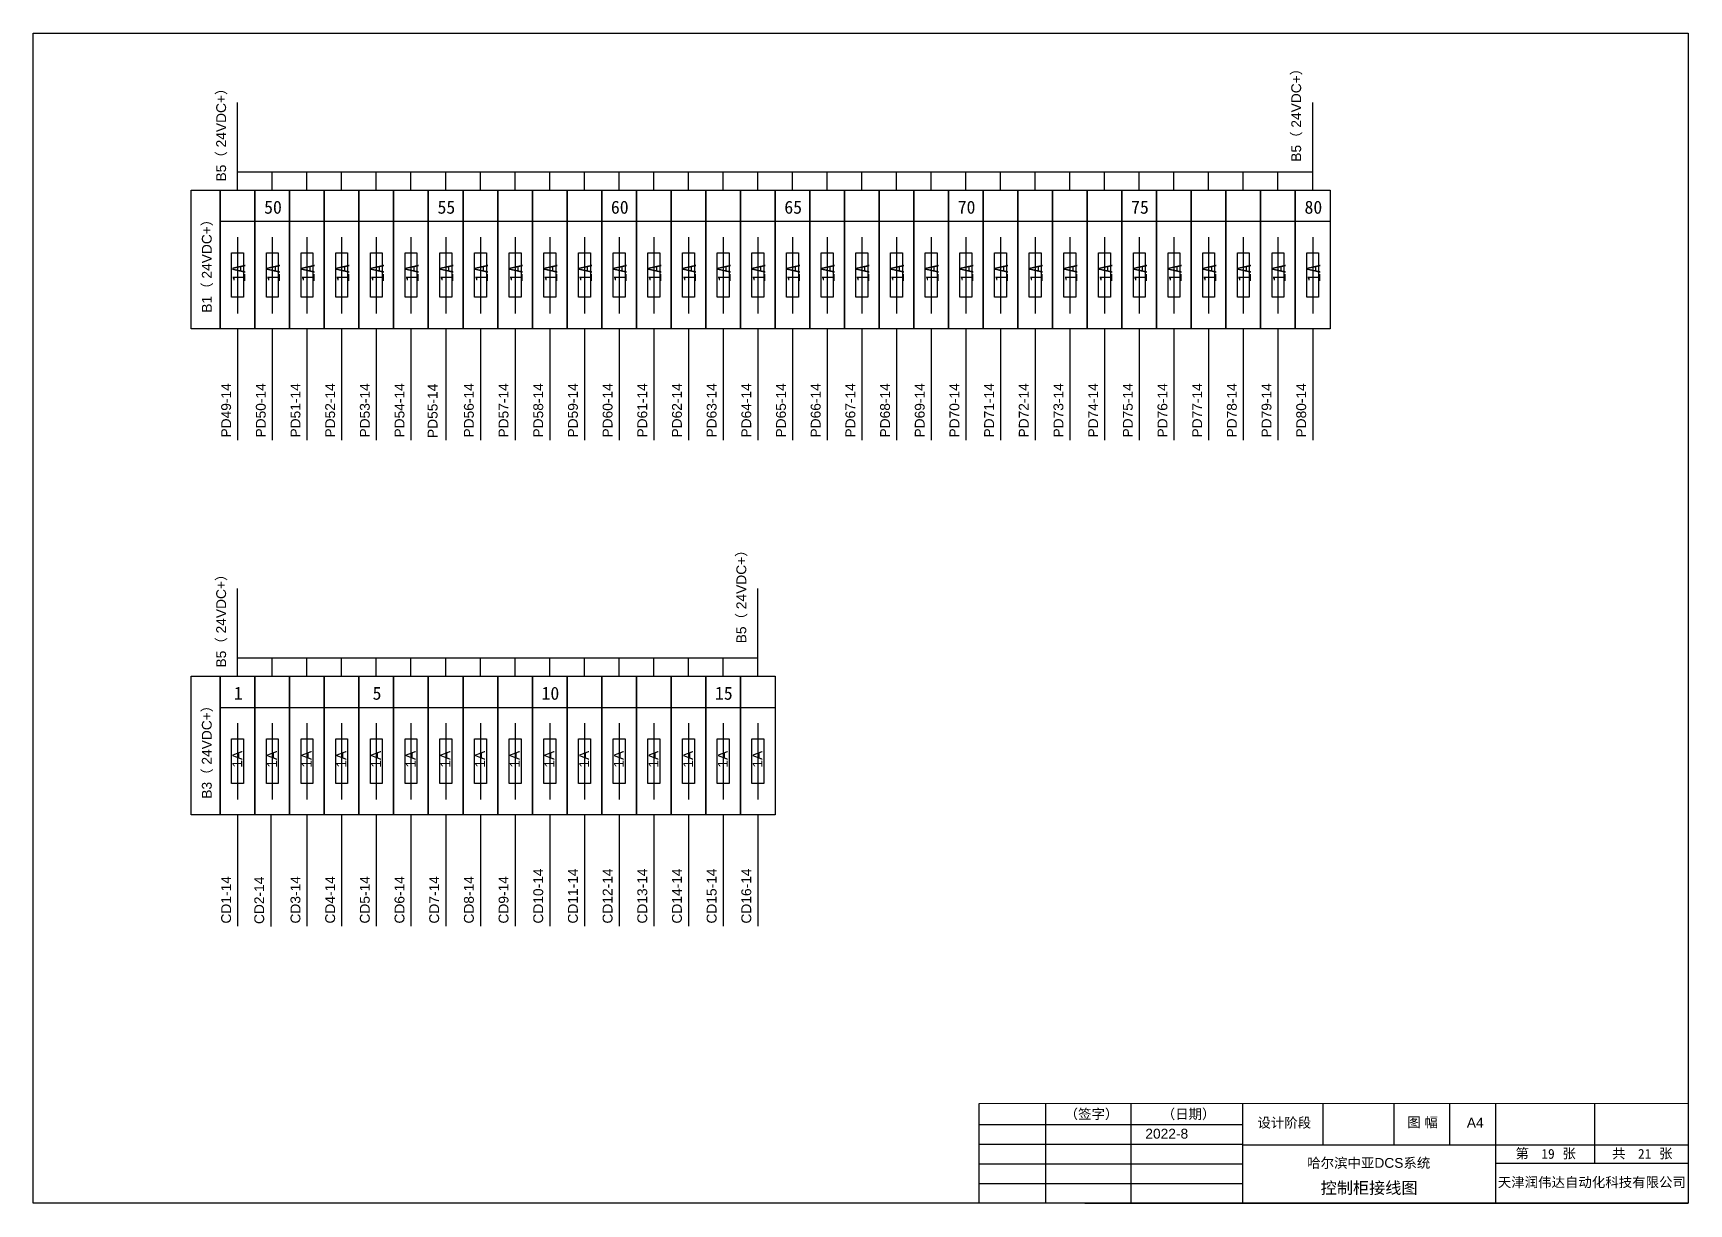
# Model space of a CAD drawing. Extents: x -156069 to -122631, y 9787 to 31117.
# Drawn here: x -151196 to -146995, y 9787 to 12759 of the extents above; entities that cross this region are included whole.
import ezdxf
from ezdxf.enums import TextEntityAlignment as Align

# ---------------------------------------------------------------- set-up
doc = ezdxf.new("R2010")
doc.units = 0
doc.layers.get('0').update_dxf_attribs({"linetype": 'CONTINUOUS'})
doc.layers.add('1', color=143, linetype='CONTINUOUS')
doc.layers.add('TEXT', color=3, linetype='CONTINUOUS')
doc.styles.add('Arial', font='arial.ttf')
doc.styles.get("Standard").update_dxf_attribs({"font": ''})
doc.styles.get('Standard').set_extended_font_data('SimSun')

msp = doc.modelspace()

# ---------------------------------------------------------------- linework, layer by layer
for p, q in [((-150677.26859, 12407.19715), (-150677.26859, 12582.59155)), ((-150677.26859, 12407.19715), (-150677.26859, 12582.59155)), ((-147949.26859, 12407.19715), (-147949.26859, 12582.59155)), ((-150677.26859, 12360.13556), (-150677.26859, 12407.19715)), ((-150677.26859, 12407.19715), (-147949.26859, 12407.19715)), ((-150589.26859, 12360.13556), (-150589.26859, 12407.19715)), ((-150501.26859, 12360.13556), (-150501.26859, 12407.19715)), ((-150413.26859, 12360.13556), (-150413.26859, 12407.19715)), ((-150325.26859, 12360.13556), (-150325.26859, 12407.19715)), ((-150237.26859, 12360.13556), (-150237.26859, 12407.19715)), ((-150149.26859, 12360.13556), (-150149.26859, 12407.19715)), ((-150061.26859, 12360.13556), (-150061.26859, 12407.19715)), ((-149973.26859, 12360.13556), (-149973.26859, 12407.19715)), ((-149885.26859, 12360.13556), (-149885.26859, 12407.19715)), ((-149797.26859, 12360.13556), (-149797.26859, 12407.19715)), ((-149709.26859, 12360.13556), (-149709.26859, 12407.19715)), ((-149621.26859, 12360.13556), (-149621.26859, 12407.19715)), ((-149533.26859, 12360.13556), (-149533.26859, 12407.19715)), ((-149445.26859, 12360.13556), (-149445.26859, 12407.19715)), ((-149357.26859, 12360.13556), (-149357.26859, 12407.19715)), ((-149269.26859, 12360.13556), (-149269.26859, 12407.19715)), ((-149181.26859, 12360.13556), (-149181.26859, 12407.19715)), ((-149093.26859, 12360.13556), (-149093.26859, 12407.19715)), ((-149005.26859, 12360.13556), (-149005.26859, 12407.19715)), ((-148917.26859, 12360.13556), (-148917.26859, 12407.19715)), ((-148829.26859, 12360.13556), (-148829.26859, 12407.19715)), ((-148741.26859, 12360.13556), (-148741.26859, 12407.19715)), ((-148653.26859, 12360.13556), (-148653.26859, 12407.19715)), ((-148565.26859, 12360.13556), (-148565.26859, 12407.19715)), ((-148477.26859, 12360.13556), (-148477.26859, 12407.19715)), ((-148389.26859, 12360.13556), (-148389.26859, 12407.19715)), ((-148301.26859, 12360.13556), (-148301.26859, 12407.19715)), ((-148213.26859, 12360.13556), (-148213.26859, 12407.19715)), ((-148125.26859, 12360.13556), (-148125.26859, 12407.19715)), ((-148037.26859, 12360.13556), (-148037.26859, 12407.19715)), ((-147949.26859, 12360.13556), (-147949.26859, 12407.19715)), ((-150677.26859, 12008.13556), (-150677.26859, 11725.81537)), ((-150589.26859, 12008.13556), (-150589.26859, 11725.81537)), ((-150501.26859, 12008.13556), (-150501.26859, 11725.81537)), ((-150413.26859, 12008.13556), (-150413.26859, 11725.81537)), ((-150325.26859, 12008.13556), (-150325.26859, 11725.81537)), ((-150237.26859, 12008.13556), (-150237.26859, 11725.81537)), ((-150149.26859, 12008.13556), (-150149.26859, 11725.81537)), ((-150061.26859, 12008.13556), (-150061.26859, 11725.81537)), ((-149973.26859, 12008.13556), (-149973.26859, 11725.81537)), ((-149885.26859, 12008.13556), (-149885.26859, 11725.81537)), ((-149797.26859, 12008.13556), (-149797.26859, 11725.81537)), ((-149709.26859, 12008.13556), (-149709.26859, 11725.81537)), ((-149621.26859, 12008.13556), (-149621.26859, 11725.81537)), ((-149533.26859, 12008.13556), (-149533.26859, 11725.81537)), ((-149445.26859, 12008.13556), (-149445.26859, 11725.81537)), ((-149357.26859, 12008.13556), (-149357.26859, 11725.81537)), ((-149269.26859, 12008.13556), (-149269.26859, 11725.81537)), ((-149181.26859, 12008.13556), (-149181.26859, 11725.81537)), ((-149093.26859, 12008.13556), (-149093.26859, 11725.81537)), ((-149005.26859, 12008.13556), (-149005.26859, 11725.81537)), ((-148917.26859, 12008.13556), (-148917.26859, 11725.81537)), ((-148829.26859, 12008.13556), (-148829.26859, 11725.81537)), ((-148741.26859, 12008.13556), (-148741.26859, 11725.81537)), ((-148653.26859, 12008.13556), (-148653.26859, 11725.81537)), ((-148565.26859, 12008.13556), (-148565.26859, 11725.81537)), ((-148477.26859, 12008.13556), (-148477.26859, 11725.81537)), ((-148389.26859, 12008.13556), (-148389.26859, 11725.81537)), ((-148301.26859, 12008.13556), (-148301.26859, 11725.81537)), ((-148213.26859, 12008.13556), (-148213.26859, 11725.81537)), ((-148125.26859, 12008.13556), (-148125.26859, 11725.81537)), ((-148037.26859, 12008.13556), (-148037.26859, 11725.81537)), ((-147949.26859, 12008.13556), (-147949.26859, 11725.81537)), ((-150677.26859, 11173.62407), (-150677.26859, 11349.01847)), ((-150677.26859, 11173.62407), (-150677.26859, 11349.01847)), ((-149357.26859, 11173.62407), (-149357.26859, 11349.01847)), ((-150677.26859, 11173.62407), (-149357.26859, 11173.62407)), ((-150677.26859, 11126.56247), (-150677.26859, 11173.62407)), ((-150589.26859, 11126.56247), (-150589.26859, 11173.62407)), ((-150501.26859, 11126.56247), (-150501.26859, 11173.62407)), ((-150413.26859, 11126.56247), (-150413.26859, 11173.62407)), ((-150325.26859, 11126.56247), (-150325.26859, 11173.62407)), ((-150237.26859, 11126.56247), (-150237.26859, 11173.62407)), ((-150149.26859, 11126.56247), (-150149.26859, 11173.62407)), ((-150061.26859, 11126.56247), (-150061.26859, 11173.62407)), ((-149973.26859, 11126.56247), (-149973.26859, 11173.62407)), ((-149885.26859, 11126.56247), (-149885.26859, 11173.62407)), ((-149797.26859, 11126.56247), (-149797.26859, 11173.62407)), ((-149709.26859, 11126.56247), (-149709.26859, 11173.62407)), ((-149621.26859, 11126.56247), (-149621.26859, 11173.62407)), ((-149533.26859, 11126.56247), (-149533.26859, 11173.62407)), ((-149445.26859, 11126.56247), (-149445.26859, 11173.62407)), ((-149357.26859, 11126.56247), (-149357.26859, 11173.62407)), ((-150677.26859, 10774.56247), (-150677.26859, 10492.24229)), ((-150593.22318, 10773.39733), (-150593.22318, 10491.07715)), ((-150501.26859, 10774.56247), (-150501.26859, 10492.24229)), ((-150413.26859, 10774.56247), (-150413.26859, 10492.24229)), ((-150325.26859, 10774.56247), (-150325.26859, 10492.24229)), ((-150237.26859, 10774.56247), (-150237.26859, 10492.24229)), ((-150149.26859, 10774.56247), (-150149.26859, 10492.24229)), ((-150061.26859, 10774.56247), (-150061.26859, 10492.24229)), ((-149973.26859, 10774.56247), (-149973.26859, 10492.24229)), ((-149885.26859, 10774.56247), (-149885.26859, 10492.24229)), ((-149797.26859, 10774.56247), (-149797.26859, 10492.24229)), ((-149709.26859, 10774.56247), (-149709.26859, 10492.24229)), ((-149621.26859, 10774.56247), (-149621.26859, 10492.24229)), ((-149533.26859, 10774.56247), (-149533.26859, 10492.24229)), ((-149445.26859, 10774.56247), (-149445.26859, 10492.24229)), ((-149357.26859, 10774.56247), (-149357.26859, 10492.24229))]:
    msp.add_line(p, q)
at = {"color": 1}
for p, q in [((-150721.26859, 12281.19259), (-147905.26859, 12281.19259)), ((-150677.26859, 12240.86675), (-150677.26859, 12047.12873)), ((-150589.26859, 12240.86675), (-150589.26859, 12047.12873)), ((-150501.26859, 12240.86675), (-150501.26859, 12047.12873)), ((-150413.26859, 12240.86675), (-150413.26859, 12047.12873)), ((-150325.26859, 12240.86675), (-150325.26859, 12047.12873)), ((-150237.26859, 12240.86675), (-150237.26859, 12047.12873)), ((-150149.26859, 12240.86675), (-150149.26859, 12047.12873)), ((-150061.26859, 12240.86675), (-150061.26859, 12047.12873)), ((-149973.26859, 12240.86675), (-149973.26859, 12047.12873)), ((-149885.26859, 12240.86675), (-149885.26859, 12047.12873)), ((-149797.26859, 12240.86675), (-149797.26859, 12047.12873)), ((-149709.26859, 12240.86675), (-149709.26859, 12047.12873)), ((-149621.26859, 12240.86675), (-149621.26859, 12047.12873)), ((-149533.26859, 12240.86675), (-149533.26859, 12047.12873)), ((-149445.26859, 12240.86675), (-149445.26859, 12047.12873)), ((-149357.26859, 12240.86675), (-149357.26859, 12047.12873)), ((-149269.26859, 12240.86675), (-149269.26859, 12047.12873)), ((-149181.26859, 12240.86675), (-149181.26859, 12047.12873)), ((-149093.26859, 12240.86675), (-149093.26859, 12047.12873)), ((-149005.26859, 12240.86675), (-149005.26859, 12047.12873)), ((-148917.26859, 12240.86675), (-148917.26859, 12047.12873)), ((-148829.26859, 12240.86675), (-148829.26859, 12047.12873)), ((-148741.26859, 12240.86675), (-148741.26859, 12047.12873)), ((-148653.26859, 12240.86675), (-148653.26859, 12047.12873)), ((-148565.26859, 12240.86675), (-148565.26859, 12047.12873)), ((-148477.26859, 12240.86675), (-148477.26859, 12047.12873)), ((-148389.26859, 12240.86675), (-148389.26859, 12047.12873)), ((-148301.26859, 12240.86675), (-148301.26859, 12047.12873)), ((-148213.26859, 12240.86675), (-148213.26859, 12047.12873)), ((-148125.26859, 12240.86675), (-148125.26859, 12047.12873)), ((-148037.26859, 12240.86675), (-148037.26859, 12047.12873)), ((-147949.26859, 12240.86675), (-147949.26859, 12047.12873)), ((-150721.26859, 11047.61951), (-149313.26859, 11047.61951)), ((-150677.26859, 11007.29366), (-150677.26859, 10813.55565)), ((-150589.26859, 11007.29366), (-150589.26859, 10813.55565)), ((-150501.26859, 11007.29366), (-150501.26859, 10813.55565)), ((-150413.26859, 11007.29366), (-150413.26859, 10813.55565)), ((-150325.26859, 11007.29366), (-150325.26859, 10813.55565)), ((-150237.26859, 11007.29366), (-150237.26859, 10813.55565)), ((-150149.26859, 11007.29366), (-150149.26859, 10813.55565)), ((-150061.26859, 11007.29366), (-150061.26859, 10813.55565)), ((-149973.26859, 11007.29366), (-149973.26859, 10813.55565)), ((-149885.26859, 11007.29366), (-149885.26859, 10813.55565)), ((-149797.26859, 11007.29366), (-149797.26859, 10813.55565)), ((-149709.26859, 11007.29366), (-149709.26859, 10813.55565)), ((-149621.26859, 11007.29366), (-149621.26859, 10813.55565)), ((-149533.26859, 11007.29366), (-149533.26859, 10813.55565)), ((-149445.26859, 11007.29366), (-149445.26859, 10813.55565)), ((-149357.26859, 11007.29366), (-149357.26859, 10813.55565))]:
    msp.add_line(p, q, dxfattribs=at)
for points in [[(-150794.64436, 12360.13556), (-150721.26859, 12360.13556), (-150721.26859, 12008.13556), (-150794.64436, 12008.13556)], [(-150721.26859, 12360.13556), (-150633.26859, 12360.13556), (-150633.26859, 12008.13556), (-150721.26859, 12008.13556)], [(-150633.26859, 12360.13556), (-150545.26859, 12360.13556), (-150545.26859, 12008.13556), (-150633.26859, 12008.13556)], [(-150545.26859, 12360.13556), (-150457.26859, 12360.13556), (-150457.26859, 12008.13556), (-150545.26859, 12008.13556)], [(-150457.26859, 12360.13556), (-150369.26859, 12360.13556), (-150369.26859, 12008.13556), (-150457.26859, 12008.13556)], [(-150369.26859, 12360.13556), (-150281.26859, 12360.13556), (-150281.26859, 12008.13556), (-150369.26859, 12008.13556)], [(-150281.26859, 12360.13556), (-150193.26859, 12360.13556), (-150193.26859, 12008.13556), (-150281.26859, 12008.13556)], [(-150193.26859, 12360.13556), (-150105.26859, 12360.13556), (-150105.26859, 12008.13556), (-150193.26859, 12008.13556)], [(-150105.26859, 12360.13556), (-150017.26859, 12360.13556), (-150017.26859, 12008.13556), (-150105.26859, 12008.13556)], [(-150017.26859, 12360.13556), (-149929.26859, 12360.13556), (-149929.26859, 12008.13556), (-150017.26859, 12008.13556)], [(-149929.26859, 12360.13556), (-149841.26859, 12360.13556), (-149841.26859, 12008.13556), (-149929.26859, 12008.13556)], [(-149841.26859, 12360.13556), (-149753.26859, 12360.13556), (-149753.26859, 12008.13556), (-149841.26859, 12008.13556)], [(-149753.26859, 12360.13556), (-149665.26859, 12360.13556), (-149665.26859, 12008.13556), (-149753.26859, 12008.13556)], [(-149665.26859, 12360.13556), (-149577.26859, 12360.13556), (-149577.26859, 12008.13556), (-149665.26859, 12008.13556)], [(-149577.26859, 12360.13556), (-149489.26859, 12360.13556), (-149489.26859, 12008.13556), (-149577.26859, 12008.13556)], [(-149489.26859, 12360.13556), (-149401.26859, 12360.13556), (-149401.26859, 12008.13556), (-149489.26859, 12008.13556)], [(-149401.26859, 12360.13556), (-149313.26859, 12360.13556), (-149313.26859, 12008.13556), (-149401.26859, 12008.13556)], [(-149313.26859, 12360.13556), (-149225.26859, 12360.13556), (-149225.26859, 12008.13556), (-149313.26859, 12008.13556)], [(-149225.26859, 12360.13556), (-149137.26859, 12360.13556), (-149137.26859, 12008.13556), (-149225.26859, 12008.13556)], [(-149137.26859, 12360.13556), (-149049.26859, 12360.13556), (-149049.26859, 12008.13556), (-149137.26859, 12008.13556)], [(-149049.26859, 12360.13556), (-148961.26859, 12360.13556), (-148961.26859, 12008.13556), (-149049.26859, 12008.13556)], [(-148961.26859, 12360.13556), (-148873.26859, 12360.13556), (-148873.26859, 12008.13556), (-148961.26859, 12008.13556)], [(-148873.26859, 12360.13556), (-148785.26859, 12360.13556), (-148785.26859, 12008.13556), (-148873.26859, 12008.13556)], [(-148785.26859, 12360.13556), (-148697.26859, 12360.13556), (-148697.26859, 12008.13556), (-148785.26859, 12008.13556)], [(-148697.26859, 12360.13556), (-148609.26859, 12360.13556), (-148609.26859, 12008.13556), (-148697.26859, 12008.13556)], [(-148609.26859, 12360.13556), (-148521.26859, 12360.13556), (-148521.26859, 12008.13556), (-148609.26859, 12008.13556)], [(-148521.26859, 12360.13556), (-148433.26859, 12360.13556), (-148433.26859, 12008.13556), (-148521.26859, 12008.13556)], [(-148433.26859, 12360.13556), (-148345.26859, 12360.13556), (-148345.26859, 12008.13556), (-148433.26859, 12008.13556)], [(-148345.26859, 12360.13556), (-148257.26859, 12360.13556), (-148257.26859, 12008.13556), (-148345.26859, 12008.13556)], [(-148257.26859, 12360.13556), (-148169.26859, 12360.13556), (-148169.26859, 12008.13556), (-148257.26859, 12008.13556)], [(-148169.26859, 12360.13556), (-148081.26859, 12360.13556), (-148081.26859, 12008.13556), (-148169.26859, 12008.13556)], [(-148081.26859, 12360.13556), (-147993.26859, 12360.13556), (-147993.26859, 12008.13556), (-148081.26859, 12008.13556)], [(-147993.26859, 12360.13556), (-147905.26859, 12360.13556), (-147905.26859, 12008.13556), (-147993.26859, 12008.13556)], [(-150692.3163, 12201.20891), (-150662.04505, 12201.20891), (-150662.04505, 12088.34043), (-150692.3163, 12088.34043)], [(-150604.3163, 12201.20891), (-150574.04505, 12201.20891), (-150574.04505, 12088.34043), (-150604.3163, 12088.34043)], [(-150516.3163, 12201.20891), (-150486.04505, 12201.20891), (-150486.04505, 12088.34043), (-150516.3163, 12088.34043)], [(-150428.3163, 12201.20891), (-150398.04505, 12201.20891), (-150398.04505, 12088.34043), (-150428.3163, 12088.34043)], [(-150340.3163, 12201.20891), (-150310.04505, 12201.20891), (-150310.04505, 12088.34043), (-150340.3163, 12088.34043)], [(-150252.3163, 12201.20891), (-150222.04505, 12201.20891), (-150222.04505, 12088.34043), (-150252.3163, 12088.34043)], [(-150164.3163, 12201.20891), (-150134.04505, 12201.20891), (-150134.04505, 12088.34043), (-150164.3163, 12088.34043)], [(-150076.3163, 12201.20891), (-150046.04505, 12201.20891), (-150046.04505, 12088.34043), (-150076.3163, 12088.34043)], [(-149988.3163, 12201.20891), (-149958.04505, 12201.20891), (-149958.04505, 12088.34043), (-149988.3163, 12088.34043)], [(-149900.3163, 12201.20891), (-149870.04505, 12201.20891), (-149870.04505, 12088.34043), (-149900.3163, 12088.34043)], [(-149812.3163, 12201.20891), (-149782.04505, 12201.20891), (-149782.04505, 12088.34043), (-149812.3163, 12088.34043)], [(-149724.3163, 12201.20891), (-149694.04505, 12201.20891), (-149694.04505, 12088.34043), (-149724.3163, 12088.34043)], [(-149636.3163, 12201.20891), (-149606.04505, 12201.20891), (-149606.04505, 12088.34043), (-149636.3163, 12088.34043)], [(-149548.3163, 12201.20891), (-149518.04505, 12201.20891), (-149518.04505, 12088.34043), (-149548.3163, 12088.34043)], [(-149460.3163, 12201.20891), (-149430.04505, 12201.20891), (-149430.04505, 12088.34043), (-149460.3163, 12088.34043)], [(-149372.3163, 12201.20891), (-149342.04505, 12201.20891), (-149342.04505, 12088.34043), (-149372.3163, 12088.34043)], [(-149284.3163, 12201.20891), (-149254.04505, 12201.20891), (-149254.04505, 12088.34043), (-149284.3163, 12088.34043)], [(-149196.3163, 12201.20891), (-149166.04505, 12201.20891), (-149166.04505, 12088.34043), (-149196.3163, 12088.34043)], [(-149108.3163, 12201.20891), (-149078.04505, 12201.20891), (-149078.04505, 12088.34043), (-149108.3163, 12088.34043)], [(-149020.3163, 12201.20891), (-148990.04505, 12201.20891), (-148990.04505, 12088.34043), (-149020.3163, 12088.34043)], [(-148932.3163, 12201.20891), (-148902.04505, 12201.20891), (-148902.04505, 12088.34043), (-148932.3163, 12088.34043)], [(-148844.3163, 12201.20891), (-148814.04505, 12201.20891), (-148814.04505, 12088.34043), (-148844.3163, 12088.34043)], [(-148756.3163, 12201.20891), (-148726.04505, 12201.20891), (-148726.04505, 12088.34043), (-148756.3163, 12088.34043)], [(-148668.3163, 12201.20891), (-148638.04505, 12201.20891), (-148638.04505, 12088.34043), (-148668.3163, 12088.34043)], [(-148580.3163, 12201.20891), (-148550.04505, 12201.20891), (-148550.04505, 12088.34043), (-148580.3163, 12088.34043)], [(-148492.3163, 12201.20891), (-148462.04505, 12201.20891), (-148462.04505, 12088.34043), (-148492.3163, 12088.34043)], [(-148404.3163, 12201.20891), (-148374.04505, 12201.20891), (-148374.04505, 12088.34043), (-148404.3163, 12088.34043)], [(-148316.3163, 12201.20891), (-148286.04505, 12201.20891), (-148286.04505, 12088.34043), (-148316.3163, 12088.34043)], [(-148228.3163, 12201.20891), (-148198.04505, 12201.20891), (-148198.04505, 12088.34043), (-148228.3163, 12088.34043)], [(-148140.3163, 12201.20891), (-148110.04505, 12201.20891), (-148110.04505, 12088.34043), (-148140.3163, 12088.34043)], [(-148052.3163, 12201.20891), (-148022.04505, 12201.20891), (-148022.04505, 12088.34043), (-148052.3163, 12088.34043)], [(-147964.3163, 12201.20891), (-147934.04505, 12201.20891), (-147934.04505, 12088.34043), (-147964.3163, 12088.34043)], [(-150794.64436, 11126.56247), (-150721.26859, 11126.56247), (-150721.26859, 10774.56247), (-150794.64436, 10774.56247)], [(-150721.26859, 11126.56247), (-150633.26859, 11126.56247), (-150633.26859, 10774.56247), (-150721.26859, 10774.56247)], [(-150633.26859, 11126.56247), (-150545.26859, 11126.56247), (-150545.26859, 10774.56247), (-150633.26859, 10774.56247)], [(-150545.26859, 11126.56247), (-150457.26859, 11126.56247), (-150457.26859, 10774.56247), (-150545.26859, 10774.56247)], [(-150457.26859, 11126.56247), (-150369.26859, 11126.56247), (-150369.26859, 10774.56247), (-150457.26859, 10774.56247)], [(-150369.26859, 11126.56247), (-150281.26859, 11126.56247), (-150281.26859, 10774.56247), (-150369.26859, 10774.56247)], [(-150281.26859, 11126.56247), (-150193.26859, 11126.56247), (-150193.26859, 10774.56247), (-150281.26859, 10774.56247)], [(-150193.26859, 11126.56247), (-150105.26859, 11126.56247), (-150105.26859, 10774.56247), (-150193.26859, 10774.56247)], [(-150105.26859, 11126.56247), (-150017.26859, 11126.56247), (-150017.26859, 10774.56247), (-150105.26859, 10774.56247)], [(-150017.26859, 11126.56247), (-149929.26859, 11126.56247), (-149929.26859, 10774.56247), (-150017.26859, 10774.56247)], [(-149929.26859, 11126.56247), (-149841.26859, 11126.56247), (-149841.26859, 10774.56247), (-149929.26859, 10774.56247)], [(-149841.26859, 11126.56247), (-149753.26859, 11126.56247), (-149753.26859, 10774.56247), (-149841.26859, 10774.56247)], [(-149753.26859, 11126.56247), (-149665.26859, 11126.56247), (-149665.26859, 10774.56247), (-149753.26859, 10774.56247)], [(-149665.26859, 11126.56247), (-149577.26859, 11126.56247), (-149577.26859, 10774.56247), (-149665.26859, 10774.56247)], [(-149577.26859, 11126.56247), (-149489.26859, 11126.56247), (-149489.26859, 10774.56247), (-149577.26859, 10774.56247)], [(-149489.26859, 11126.56247), (-149401.26859, 11126.56247), (-149401.26859, 10774.56247), (-149489.26859, 10774.56247)], [(-149401.26859, 11126.56247), (-149313.26859, 11126.56247), (-149313.26859, 10774.56247), (-149401.26859, 10774.56247)], [(-150692.3163, 10967.63582), (-150662.04505, 10967.63582), (-150662.04505, 10854.76735), (-150692.3163, 10854.76735)], [(-150604.3163, 10967.63582), (-150574.04505, 10967.63582), (-150574.04505, 10854.76735), (-150604.3163, 10854.76735)], [(-150516.3163, 10967.63582), (-150486.04505, 10967.63582), (-150486.04505, 10854.76735), (-150516.3163, 10854.76735)], [(-150428.3163, 10967.63582), (-150398.04505, 10967.63582), (-150398.04505, 10854.76735), (-150428.3163, 10854.76735)], [(-150340.3163, 10967.63582), (-150310.04505, 10967.63582), (-150310.04505, 10854.76735), (-150340.3163, 10854.76735)], [(-150252.3163, 10967.63582), (-150222.04505, 10967.63582), (-150222.04505, 10854.76735), (-150252.3163, 10854.76735)], [(-150164.3163, 10967.63582), (-150134.04505, 10967.63582), (-150134.04505, 10854.76735), (-150164.3163, 10854.76735)], [(-150076.3163, 10967.63582), (-150046.04505, 10967.63582), (-150046.04505, 10854.76735), (-150076.3163, 10854.76735)], [(-149988.3163, 10967.63582), (-149958.04505, 10967.63582), (-149958.04505, 10854.76735), (-149988.3163, 10854.76735)], [(-149900.3163, 10967.63582), (-149870.04505, 10967.63582), (-149870.04505, 10854.76735), (-149900.3163, 10854.76735)], [(-149812.3163, 10967.63582), (-149782.04505, 10967.63582), (-149782.04505, 10854.76735), (-149812.3163, 10854.76735)], [(-149724.3163, 10967.63582), (-149694.04505, 10967.63582), (-149694.04505, 10854.76735), (-149724.3163, 10854.76735)], [(-149636.3163, 10967.63582), (-149606.04505, 10967.63582), (-149606.04505, 10854.76735), (-149636.3163, 10854.76735)], [(-149548.3163, 10967.63582), (-149518.04505, 10967.63582), (-149518.04505, 10854.76735), (-149548.3163, 10854.76735)], [(-149460.3163, 10967.63582), (-149430.04505, 10967.63582), (-149430.04505, 10854.76735), (-149460.3163, 10854.76735)], [(-149372.3163, 10967.63582), (-149342.04505, 10967.63582), (-149342.04505, 10854.76735), (-149372.3163, 10854.76735)]]:
    msp.add_lwpolyline(points, close=True, dxfattribs=at)
at = {"layer": '1'}
for p, q in [((-151196.11883, 12758.91579), (-146996.11885, 12758.91579)), ((-151196.11883, 9788.91579), (-151196.11883, 12758.91579)), ((-146996.11885, 12758.91579), (-146996.11885, 9788.91579)), ((-148626.96843, 10042.38963), (-148626.96843, 9788.09112)), ((-148410.59717, 10042.38963), (-148410.59717, 9788.09112)), ((-148127.17739, 10042.38963), (-148127.17739, 9788.09112)), ((-147923.67937, 10042.38963), (-147923.67937, 9937.4825)), ((-147743.05158, 10042.38963), (-147743.05158, 9937.4825)), ((-147602.28064, 10042.38963), (-147602.28064, 9937.4825)), ((-147485.66568, 10042.38963), (-147485.66568, 9788.09112)), ((-147234.45785, 10042.38963), (-147234.45785, 9889.62437)), ((-148796.1189, 9988.91579), (-148127.17739, 9988.91579)), ((-148796.1189, 9938.91579), (-148127.17739, 9938.91579)), ((-148127.17739, 9937.4825), (-147381.65458, 9937.4825)), ((-147382.91919, 9937.4825), (-146996.11885, 9937.4825)), ((-148796.1189, 9888.91579), (-148127.17739, 9888.91579)), ((-146996.11885, 9889.62437), (-147485.66568, 9889.62437)), ((-148796.1189, 9838.91579), (-148127.17739, 9838.91579)), ((-146996.11885, 9788.91579), (-151196.11883, 9788.91579)), ((-148527.5438, 9788.91579), (-148796.1189, 9788.91579)), ((-148527.5438, 9788.91579), (-146996.11885, 9788.91579))]:
    msp.add_line(p, q, dxfattribs=at)
at = {"layer": '1', "const_width": 3}
for points in [[(-148796.1189, 10042.38963), (-146996.11885, 10042.38963)], [(-148796.1189, 9788.91579), (-148796.1189, 10042.38963)]]:
    msp.add_lwpolyline(points, dxfattribs=at)

# ---------------------------------------------------------------- texts
at = {"color": 3, "style": 'Arial'}
for s, p in [('B5（ 24VDC+）', (-147978.51218, 12559.20421)), ('B5（ 24VDC+）', (-150706.51218, 12509.1038)), ('B1（ 24VDC+）', (-150742.90368, 12176.14838)), ('B5（ 24VDC+）', (-149386.51218, 11337.04829)), ('B5（ 24VDC+）', (-150706.51218, 11275.53072)), ('B3（ 24VDC+）', (-150742.90368, 10942.5753)), ('1A', (-150665.49169, 10916.04282)), ('1A', (-150577.49169, 10916.04282)), ('1A', (-150489.49169, 10916.04282)), ('1A', (-150401.49169, 10916.04282)), ('1A', (-150313.49169, 10916.04282)), ('1A', (-150225.49169, 10916.04282)), ('1A', (-150137.49169, 10916.04282)), ('1A', (-150049.49169, 10916.04282)), ('1A', (-149961.49169, 10916.04282)), ('1A', (-149873.49169, 10916.04282)), ('1A', (-149785.49169, 10916.04282)), ('1A', (-149697.49169, 10916.04282)), ('1A', (-149609.49169, 10916.04282)), ('1A', (-149521.49169, 10916.04282)), ('1A', (-149433.49169, 10916.04282)), ('1A', (-149345.49169, 10916.04282))]:
    msp.add_text(s, height=25, rotation=90, dxfattribs=at).set_placement(p, align=Align.CENTER)
for s, p in [('PD49-14', (-150693.89495, 11732.46228)), ('PD50-14', (-150605.89495, 11732.46228)), ('PD51-14', (-150517.89495, 11732.46228)), ('PD52-14', (-150429.89495, 11732.46228)), ('PD53-14', (-150341.89495, 11732.46228)), ('PD54-14', (-150253.89495, 11732.46228)), ('PD55-14', (-150169.84953, 11731.29714)), ('PD56-14', (-150077.89495, 11732.46228)), ('PD57-14', (-149989.89495, 11732.46228)), ('PD58-14', (-149901.89495, 11732.46228)), ('PD59-14', (-149813.89495, 11732.46228)), ('PD60-14', (-149725.89495, 11732.46228)), ('PD61-14', (-149637.89495, 11732.46228)), ('PD62-14', (-149549.89495, 11732.46228)), ('PD63-14', (-149461.89495, 11732.46228)), ('PD64-14', (-149373.89495, 11732.46228)), ('PD65-14', (-149285.89495, 11732.46228)), ('PD66-14', (-149197.89495, 11732.46228)), ('PD67-14', (-149109.89495, 11732.46228)), ('PD68-14', (-149021.89495, 11732.46228)), ('PD69-14', (-148933.89495, 11732.46228)), ('PD70-14', (-148845.89495, 11732.46228)), ('PD71-14', (-148757.89495, 11732.46228)), ('PD72-14', (-148669.89495, 11732.46228)), ('PD73-14', (-148581.89495, 11732.46228)), ('PD74-14', (-148493.89495, 11732.46228)), ('PD75-14', (-148405.89495, 11732.46228)), ('PD76-14', (-148317.89495, 11732.46228)), ('PD77-14', (-148229.89495, 11732.46228)), ('PD78-14', (-148141.89495, 11732.46228)), ('PD79-14', (-148053.89495, 11732.46228)), ('PD80-14', (-147965.89495, 11732.46228)), ('CD10-14', (-149901.89495, 10498.88919)), ('CD11-14', (-149813.89495, 10498.88919)), ('CD12-14', (-149725.89495, 10498.88919)), ('CD13-14', (-149637.89495, 10498.88919)), ('CD14-14', (-149549.89495, 10498.88919)), ('CD15-14', (-149461.89495, 10498.88919)), ('CD16-14', (-149373.89495, 10498.88919)), ('CD1-14', (-150693.89495, 10498.88919)), ('CD2-14', (-150609.84953, 10497.72406)), ('CD3-14', (-150517.89495, 10498.88919)), ('CD4-14', (-150429.89495, 10498.88919)), ('CD5-14', (-150341.89495, 10498.88919)), ('CD6-14', (-150253.89495, 10498.88919)), ('CD7-14', (-150165.89495, 10498.88919)), ('CD8-14', (-150077.89495, 10498.88919)), ('CD9-14', (-149989.89495, 10498.88919))]:
    msp.add_text(s, height=25, rotation=90, dxfattribs=at).set_placement(p)
at = {"layer": '1', "style": 'Arial'}
for s, p in [('（签字）', (-148578.72135, 10002.98787)), ('（日期）', (-148332.28427, 10002.98787)), ('设计阶段', (-148089.50452, 9981.02322)), ('图 幅', (-147709.24366, 9982.1667)), ('A4', (-147558.12017, 9981.0712)), ('2022-8', (-148373.86176, 9953.07245))]:
    msp.add_text(s, height=25, dxfattribs=at).set_placement(p)
at = {"layer": '1'}
for s, p in [('第     张', (-147434.6426, 9902.96698)), ('19', (-147369.08372, 9901.91189)), ('共     张', (-147189.45912, 9902.96698)), ('21', (-147123.90024, 9901.91189))]:
    msp.add_text(s, height=25, dxfattribs=at).set_placement(p)
at = {"layer": '1', "style": 'Arial'}
for s, height, p in [('哈尔滨中亚DCS系统', 25, (-147806.96696, 9891.45976)), ('控制柜接线图', 30, (-147805.95944, 9827.9884)), ('天津润伟达自动化科技有限公司', 25, (-147240.77101, 9842.43331))]:
    msp.add_text(s, height=height, dxfattribs=at).set_placement(p, align=Align.MIDDLE_CENTER)
at = {"layer": 'TEXT'}
for s, p in [('50', (-150587.46812, 12300.53534)), ('55', (-150147.46812, 12300.53534)), ('60', (-149707.46812, 12300.53534)), ('65', (-149267.46812, 12300.53534)), ('70', (-148827.46812, 12300.53534)), ('75', (-148387.46812, 12300.53534)), ('80', (-147947.46812, 12300.53534)), ('1', (-150675.46812, 11066.96225)), ('5', (-150323.46812, 11066.96225)), ('10', (-149883.46812, 11066.96225)), ('15', (-149443.46812, 11066.96225))]:
    msp.add_text(s, height=33, dxfattribs=at).set_placement(p, align=Align.CENTER)
for p in [(-150658.02479, 12149.61591), (-150570.02479, 12149.61591), (-150482.02479, 12149.61591), (-150394.02479, 12149.61591), (-150306.02479, 12149.61591), (-150218.02479, 12149.61591), (-150130.02479, 12149.61591), (-150042.02479, 12149.61591), (-149954.02479, 12149.61591), (-149866.02479, 12149.61591), (-149778.02479, 12149.61591), (-149690.02479, 12149.61591), (-149602.02479, 12149.61591), (-149514.02479, 12149.61591), (-149426.02479, 12149.61591), (-149338.02479, 12149.61591), (-149250.02479, 12149.61591), (-149162.02479, 12149.61591), (-149074.02479, 12149.61591), (-148986.02479, 12149.61591), (-148898.02479, 12149.61591), (-148810.02479, 12149.61591), (-148722.02479, 12149.61591), (-148634.02479, 12149.61591), (-148546.02479, 12149.61591), (-148458.02479, 12149.61591), (-148370.02479, 12149.61591), (-148282.02479, 12149.61591), (-148194.02479, 12149.61591), (-148106.02479, 12149.61591), (-148018.02479, 12149.61591), (-147930.02479, 12149.61591)]:
    msp.add_text('1A', height=33, rotation=90, dxfattribs=at).set_placement(p, align=Align.CENTER)

doc.saveas('drawing.dxf')
